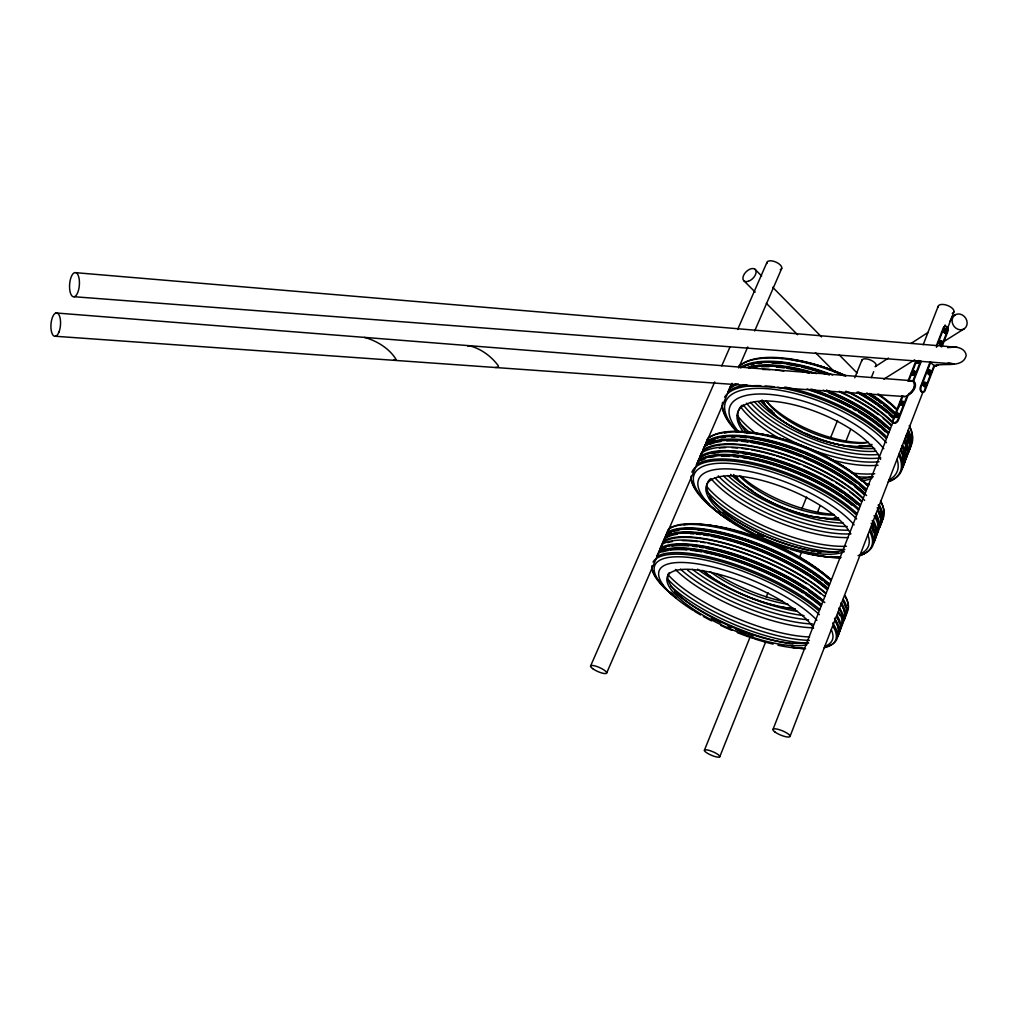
<?xml version="1.0" encoding="UTF-8"?>
<svg xmlns="http://www.w3.org/2000/svg" width="1018" height="1018" viewBox="0 0 1018 1018"><rect width="100%" height="100%" fill="white"/><g stroke="black" fill="none" stroke-linecap="round" stroke-linejoin="round"><path stroke-width="1.5" d="M913.579 381.088C918.261 385.135 913.311 392.083 909.176 394.437L908.59 393.915C912.612 391.701 917.816 384.435 912.93 380.783L920.679 360.894M918.63 360.843L917.969 361.772M918.796 360.996L917.651 361.874M913.897 372.55L913.477 373.873L912.993 373.072M928.772 372.015L927.894 372.003L928.06 373.415M940.25 342.761L941.777 341.284L942.693 343.626L941.039 344.389L940.136 343.55L940.11 342.035L941.777 341.284M940.492 342.544L940.696 343.499M927.882 372.181L927.856 372.817M696.35 465.01L698.119 461.383L696.834 463.903M946.066 331.435L945.035 331.753M940.467 342.544L941.421 342.392M913.909 373.161L913.68 371.392L912.535 371.481L911.657 373.708L913.439 374.179L914.444 373.021L913.68 371.392M668.915 528.876L667.108 532.579L668.597 529.144M941.968 346.718L947.898 331.334A3.283 2.189 84 0 0 947.02 326.803A3.283 2.189 84 0 0 944.042 327.72M936.267 345.98L943.304 327.796A3.283 2.189 84 0 1 946.295 326.88A3.283 2.189 84 0 1 947.173 331.41L941.243 346.782M936.458 347.303L945.098 324.997M790.044 736.396L923.071 391.752M947.058 329.628L953.904 311.877M933.939 365.704L924.306 390.683A3.334 2.252 85.4 0 1 921.239 391.701A3.334 2.252 85.4 0 1 920.348 387.107L930.019 362.115L930.757 362.052L921.086 387.056A3.334 2.252 85.4 0 0 921.977 391.65L922.524 392.019A3.334 2.252 85.4 0 0 925.031 390.619L934.677 365.64L935.44 365.844L933.939 365.704L934.677 365.64M907.102 395.76L897.761 419.747A3.359 2.061 -47.9 0 1 894.16 422.737A3.359 2.061 -47.9 0 1 892.786 420.04L902.126 396.104M909.176 394.437L908.234 394.869L898.347 420.256A3.359 2.061 -47.9 0 1 894.746 423.259L894.135 423.195A3.359 2.061 -47.9 0 1 893.371 420.549M914.164 381.623L913.515 381.317L921.252 361.415M907.954 381.177L915.704 361.339M893.919 419.136L895.573 414.924A2.392 1.463 -47.8 0 1 896.336 414.084M896.667 412.112L902.712 396.626M909.087 380.287L911.861 373.199M912.968 370.361L915.729 363.286M772.967 729.499L893.13 421.706M894.86 417.265L896.591 412.824M898.907 406.907L900.637 402.466M923.173 344.758L938.189 306.278M719.751 756.781A8.348 1.909 23.1 0 0 708.999 750.342A8.348 1.909 23.1 0 0 707.51 753.307A8.348 1.909 23.1 0 0 719.751 756.781L765.752 641.696M799.372 557.597L801.739 551.692M817.658 511.85L820.024 505.946M845.971 441.036L850.692 429.227M871.344 377.589L873.698 371.685M704.418 750.19L749.592 638.311M766.223 597.095L768.005 592.68M801.891 508.771L806.638 497M831.006 436.646L837.547 420.447M854.776 377.767L861.915 360.092M657.132 555.637L658.442 553.067L656.572 557.075M702.776 450.185L704.634 446.342L702.929 450.109M704.774 445.553L706.25 442.601M707.815 438.516L706.39 441.812L708.006 438.211A97.372 35.515 22.4 0 1 782.002 439.891A97.372 35.515 22.4 0 1 867.87 485.866M728.544 390.645L729.804 388.176L728.023 391.968M738.572 367.905L739.577 365.5L739.144 366.124M606.69 672.974L732.006 383.341M738.928 367.333L747.746 346.96M754.682 330.952L781.76 268.37M590.555 666.077L714.712 381.941M721.724 365.92L729.995 346.973M737.643 329.488L766.923 262.466M950.087 321.128L951.066 318.965M913.884 373.135L912.726 373.708M929.638 371.608L928.836 372.524M929.243 371.748L929.027 372.512M946.002 331.614L945.302 331.919M946.333 329.501L944.666 330.265L944.691 331.766L945.582 332.606L947.236 331.855L946.333 329.501L945.098 330.366L945.518 331.906M916.811 361.275L916.187 360.703L916.327 361.759L917.472 361.657L918.478 360.499M916.327 361.759L918.096 362.23L919.101 361.072M911.657 373.708L913.82 372.448L914.444 373.021M899.823 402.606L900.841 401.436L902.622 401.919L901.732 404.184L900.586 404.261L899.823 402.606L900.586 404.261M900.459 403.166L902.622 401.919M896.718 414.186L895.827 416.451L898.003 415.217L897.227 413.55L896.082 413.613L895.064 414.784L895.827 416.451M895.191 415.891L897.354 414.644L897.227 413.55M901.986 401.359L901.299 403.917L902.19 402.504M897.023 415.802L897.354 414.733L898.003 415.217M924.713 383.659L924.84 385.262L924.408 384.308M945.098 330.366L945.378 331.843M924.98 385.962L926.673 385.186L926.647 383.659L924.929 382.895L924.077 385.135L924.98 385.962L926.673 385.186M924.051 383.608L925.731 382.832M929.281 371.621L930.376 370.819L931.279 371.646L930.414 373.873L928.721 373.11L928.696 371.583L930.376 370.819M929.625 373.937L931.305 373.173M941.039 344.389L942.693 343.626M945.582 332.606L947.236 331.855M467.936 346.273L468.865 345.662C480.471 348.283 491.363 356.236 498.324 365.806L498.4 367.091L495.511 367.498M875.175 366.671L888.46 358.069M911.034 343.448L928.301 332.262M952.224 316.776L954.871 315.058M883.802 379.154L914.686 359.812M942.872 342.15L964.364 328.687A8.297 7.113 54.8 0 0 962.29 314.956A8.297 7.113 54.8 0 0 952.174 321.993A8.297 7.113 54.8 0 0 964.364 328.687M937.616 364.966L936.216 365.729L938.341 364.902M731.039 384.868L729.931 387.438M923.886 383.684L923.161 384.41L923.822 385.338M699.43 457.909L698.272 460.569M939.474 343.88C940.199 339.948 938.138 344.542 940.937 343.473L941.828 344.313M923.695 383.697L923.237 384.893M940.301 343.181L941.243 343.639M659.842 549.389L658.633 552.163M858.047 555.612L863.748 554.136M908.87 381.05L913.273 381.406C916.862 387.285 910.652 395.328 904.595 396.575L55.43 336.271M934.702 365.907L936.942 365.666M944.666 330.265L945.455 330.176L946.371 332.53M945.531 329.59L947.224 330.341M944.691 331.766L945.48 331.69M950.799 347.38C956.729 346.196 965.344 348.372 966.209 355.346C963.219 368.465 944.17 362.713 935.237 365.551M940.11 342.035L940.912 341.959L940.937 343.473M942.681 342.112L940.988 341.361M947.618 347.66L953.93 347.062M914.304 371.952L912.535 371.481M928.696 371.583L930.096 372.117M931.279 371.646L929.574 370.883M930.414 373.873L928.174 373.275M925.846 383.722L926.647 383.659M924.077 385.135L925.782 385.898M899.95 403.701L901.732 404.184M74.212 296.734L954.21 363.91L948.127 362.853M364.482 337.403C376.749 340.699 389.881 348.767 396.282 359.812L393.508 360.245M55.99 312.971L912.077 380.745M76.006 272.709A12.14 4.874 -85.8 0 1 77.826 292.306A12.14 4.874 -85.8 0 1 69.657 288.997A12.14 4.874 -85.8 0 1 76.006 272.709L957.073 347.303M904.595 396.575L901.91 395.773M896.26 415.878L897.507 415.649L897.329 414.606M902.355 402.657L902.75 403.013M929.256 373.059L929.065 373.072M944.131 331.97L944.208 330.417L944.017 332.11M896.336 415.815L896.985 416.387M911.53 372.639L912.293 374.28M744.031 280.93L755.191 292.128M766.35 303.339L797.59 334.718M815.443 352.648L834.416 371.697M754.962 269.236L761.617 275.993M772.713 287.28L821.539 336.907M839.29 354.951L857.041 372.995M946.422 330.43L946.447 331.932M929.485 371.519L929.51 373.046M924.84 383.544L924.866 385.071M896.82 413.741A2.392 1.463 -47.8 0 1 898.958 414.644A2.392 1.463 -47.8 0 1 896.553 417.405A2.392 1.463 -47.8 0 1 895.255 415.548M919.75 361.034A2.367 1.412 -46.5 0 1 916.989 363.159A2.367 1.412 -46.5 0 1 916.48 360.83M920.03 360.665A2.367 1.412 -46.5 0 1 917.358 363.286A2.367 1.412 -46.5 0 1 916.62 360.97M930.923 373.148A2.354 1.578 85 0 1 928.505 374.293A2.354 1.578 85 0 1 928.441 370.45A2.354 1.578 85 0 1 930.91 371.939M938.036 364.648A8.373 5.612 84.6 0 1 931.203 362.802M938.163 307.347A8.348 3.894 20.2 0 1 948.229 305.744A8.348 3.894 20.2 0 1 952.263 313.353M748.828 367.867A95.896 38.188 22.1 0 1 808.992 372.626M857.105 392.057A95.896 38.188 22.1 0 1 894.135 418.576M907.687 454.27A95.896 38.188 22.1 0 0 906.453 434.813A94.801 37.806 22.1 0 1 908.845 442.766M873.164 476.831A91.442 35.821 22.2 0 1 856.596 476.704M750.546 433.312A91.442 35.821 22.2 0 1 737.885 420.816M845.882 391.166A94.903 37.628 22.1 0 1 891.87 422.114M904.747 439.521A94.903 37.628 22.1 0 1 907.216 450.44M906.847 453.354A94.903 37.628 22.1 0 1 905.969 456.064M897.049 459.347A92.6 35.923 22.2 0 1 889.058 479.962M869.474 484.708A92.6 35.923 22.2 0 1 866.394 484.835M738.025 432.268A92.6 35.923 22.2 0 1 766.376 388.621A92.6 35.923 22.2 0 1 886.436 442.703M898.881 455.453A95.527 37.106 22.2 0 1 888.205 481.959M737.35 432.243A95.527 37.106 22.2 0 1 722.576 402.352M724.549 397.211A95.527 37.106 22.2 0 1 760.764 385.695M765.116 385.911A95.527 37.106 22.2 0 1 774.316 386.84M777.472 387.298A95.527 37.106 22.2 0 1 885.851 438.134M899.378 453.163A96.303 37.462 22.2 0 1 889.248 481.285M737.185 431.199A96.303 37.462 22.2 0 1 731.917 425.435M729.27 422.037A96.303 37.462 22.2 0 1 722.106 405.418M728.252 391.459A96.303 37.462 22.2 0 1 746.843 384.791M784.814 387.056A96.303 37.462 22.2 0 1 886.92 437.053M729.639 388.24A96.226 37.602 22.2 0 1 738.165 383.786M807.045 388.952A96.226 37.602 22.2 0 1 888.23 433.706M900.663 449.829A96.226 37.602 22.2 0 1 902.012 469.056M739.335 365.869A95.717 38.506 22.1 0 1 843.973 375.807M877.503 394.208A95.717 38.506 22.1 0 1 897.329 410.381M909.596 426.682A95.717 38.506 22.1 0 1 910.754 446.266M742.071 367.371A94.712 37.946 22.1 0 1 829.708 374.369M869.296 393.661A94.712 37.946 22.1 0 1 895.166 413.702M908.552 432.548A94.712 37.946 22.1 0 1 910.283 443.644M751.195 364.775A94.738 37.908 22.1 0 1 753.944 364.177M758.397 363.502A94.738 37.908 22.1 0 1 761.566 363.197M772.089 362.993A94.738 37.908 22.1 0 1 781.035 363.604M787.283 364.393A94.738 37.908 22.1 0 1 798.748 366.467M801.713 367.116A94.738 37.908 22.1 0 1 809.17 369M810.659 369.407A94.738 37.908 22.1 0 1 824.949 373.911M868.85 394.78A94.738 37.908 22.1 0 1 877.465 400.468M878.623 401.296A94.738 37.908 22.1 0 1 881.206 403.192M883.713 405.1A94.738 37.908 22.1 0 1 893.766 413.842M908.132 433.643A94.738 37.908 22.1 0 1 909.85 440.145M753.816 367.587A94.814 37.768 22.1 0 1 756.819 367.167M761.617 366.76A94.814 37.768 22.1 0 1 769.086 366.645M776.416 367.04A94.814 37.768 22.1 0 1 784.14 367.892M787.105 368.325A94.814 37.768 22.1 0 1 798.659 370.527M801.637 371.214A94.814 37.768 22.1 0 1 809.106 373.148M859.383 393.864A94.814 37.768 22.1 0 1 875.976 404.248M877.122 405.075A94.814 37.768 22.1 0 1 886.971 412.761M889.185 414.708A94.814 37.768 22.1 0 1 892.29 417.609M906.109 436.009A94.814 37.768 22.1 0 1 908.234 442.626M908.438 448.429A94.814 37.768 22.1 0 1 907.801 451.267M874.729 473.752A91.798 36.126 22.1 0 1 852.079 473.014M756.285 433.821A91.798 36.126 22.1 0 1 737.197 415.357M809.972 390.365A95.145 37.182 22.2 0 1 850.552 407.544M853.288 409.045A95.145 37.182 22.2 0 1 855.998 410.572M858.67 412.15A95.145 37.182 22.2 0 1 879.857 426.936M882.148 428.883A95.145 37.182 22.2 0 1 885.367 431.785M731.039 387.667A95.132 37.221 22.2 0 1 736.052 384.626M810.43 389.245A95.132 37.221 22.2 0 1 887.785 432.574M900.739 449.905A95.132 37.221 22.2 0 1 903.144 462.197M868.672 483.779A86.695 33.518 22.2 0 1 865.694 484.046M739.055 432.205A86.695 33.518 22.2 0 1 773.4 394.768A86.695 33.518 22.2 0 1 883.802 448.773M740.722 367.918A95.807 38.34 22.1 0 1 829.365 375.018M866.789 392.935A95.807 38.34 22.1 0 1 895.611 414.81M907.903 431.072A95.807 38.34 22.1 0 1 909.099 450.592M876.142 451.267A84.952 34.294 22.1 0 1 754.414 401.703M878.572 454.486A87.663 35.286 22.1 0 1 750.482 402.314M867.565 442.474A71.031 28.733 22.1 0 1 766.07 400.85M868.316 442.232A64.681 26.035 22.1 0 1 766.172 400.685M740.455 365.207A94.89 38.239 22.1 0 1 845.614 375.655M878.649 394.106A94.89 38.239 22.1 0 1 897.1 409.312M909.252 425.486A94.89 38.239 22.1 0 1 912.332 437.931M911.937 440.883A94.89 38.239 22.1 0 1 911.046 443.644M871.942 444.395A64.961 26.035 22.1 0 1 812.466 436.798A64.961 26.035 22.1 0 1 762.838 401.105M871.548 444.968A66.157 26.532 22.1 0 1 811.193 436.213A66.157 26.532 22.1 0 1 761.998 400.405M905.091 438.338A95.972 38.048 22.1 0 1 904.735 460.136M762.864 369.521A95.972 38.048 22.1 0 1 769.939 369.636M775.983 370.081A95.972 38.048 22.1 0 1 783.847 371.036M848.974 392.159A95.972 38.048 22.1 0 1 892.748 422.126M730.11 387.171A96.201 37.641 22.2 0 1 735.836 383.786M811.855 389.22A96.201 37.641 22.2 0 1 888.663 432.586M901.083 448.722A96.201 37.641 22.2 0 1 902.432 467.962M823.168 390.123A96.137 37.742 22.2 0 1 889.707 429.914M902.113 446.062A96.137 37.742 22.2 0 1 903.437 465.353M872.731 476.195A77.203 29.866 22.2 0 1 859.192 479.007M747.11 433.134A77.203 29.866 22.2 0 1 741.995 405.291M871.892 478.358A77.241 29.789 22.2 0 1 861.317 480.878M742.618 430.779A77.241 29.789 22.2 0 1 788.619 403.637A77.241 29.789 22.2 0 1 880.545 459.423M826.514 390.11A96.125 37.793 22.1 0 1 890.139 428.794M902.533 444.968A96.125 37.793 22.1 0 1 903.844 464.259M903.908 441.43A96.036 37.933 22.1 0 1 903.564 463.165M839.341 391.319A96.036 37.933 22.1 0 1 891.539 425.231M747.975 367.129A95.87 38.239 22.1 0 1 816.64 373.657M861.673 393.241A95.87 38.239 22.1 0 1 894.567 417.469M906.885 433.706A95.87 38.239 22.1 0 1 908.107 453.188M748.79 367.689A94.801 37.806 22.1 0 1 812.389 372.855M858.467 391.994A94.801 37.806 22.1 0 1 893.689 417.456M879.043 461.765A91.111 36.406 22.1 0 1 743.331 404.96M872.057 446.393A78.513 31.749 22.1 0 1 859.548 446.215M774.431 413.397A78.513 31.749 22.1 0 1 760.662 401.067M874.729 448.442A81.834 33.085 22.1 0 1 812.708 436.315M811.244 435.717A81.834 33.085 22.1 0 1 805.442 433.248M802.553 431.937A81.834 33.085 22.1 0 1 758.359 401.779M880.837 457.922A89.749 36.012 22.1 0 1 746.499 403.192M794.053 360.207A85.996 34.79 22.1 0 1 845.754 375.871A91.938 37.093 22.1 0 0 790.961 359.367M773.667 357.992A91.938 37.093 22.1 0 1 782.842 358.425M879.514 395.111A91.938 37.093 22.1 0 1 882.199 397.096M887.314 401.13A91.938 37.093 22.1 0 1 889.707 403.179M893.053 406.233A91.938 37.093 22.1 0 1 895.115 408.243M878.038 465.264A91.62 36.457 22.1 0 1 829.581 459.347M780.322 439A91.62 36.457 22.1 0 1 740.76 407.047M740.022 367.549A95.781 38.379 22.1 0 1 832.699 375.006M869.868 393.432A95.781 38.379 22.1 0 1 896.044 413.702M908.323 429.978A95.781 38.379 22.1 0 1 909.519 449.511M862.551 445.617A69.504 27.97 22.1 0 1 859.179 445.617M772.331 411.285A69.504 27.97 22.1 0 1 770.282 409.414M764.722 403.548A69.504 27.97 22.1 0 1 762.088 400.087M826.374 390.556A95.043 37.373 22.1 0 1 889.261 428.782M902.19 446.139A95.043 37.373 22.1 0 1 904.544 453.939M840.461 392.337A94.967 37.501 22.1 0 1 852.664 398.356M853.962 399.043A94.967 37.501 22.1 0 1 878.343 414.593M883.191 418.462A94.967 37.501 22.1 0 1 890.661 425.231M905.091 446.635A94.967 37.501 22.1 0 1 905.905 450.427M828.741 392.783A95.068 37.322 22.2 0 1 872.63 416.438M873.928 417.38A95.068 37.322 22.2 0 1 885.8 427.026M766.923 263.484A7.991 3.665 23.2 0 1 776.34 262.275A7.991 3.665 23.2 0 1 780.233 269.732M861.813 360.97A7.622 3.283 21.5 0 1 870.314 359.927A7.622 3.283 21.5 0 1 875.467 366.455M704.469 446.406A97.563 35.172 22.4 0 1 778.49 448.353A97.563 35.172 22.4 0 1 864.549 494.354M877.605 510.349A97.563 35.172 22.4 0 1 879.272 528.266M838.285 552.087A91.798 32.309 22.5 0 1 709.113 497.344M820.724 552.532A89.762 31.469 22.5 0 1 817.53 552.036M814.298 551.463A89.762 31.469 22.5 0 1 811.041 550.827M808.203 550.216A89.762 31.469 22.5 0 1 723.187 512.092M844.838 549.478A93.032 32.907 22.5 0 1 706.556 490.918M701.427 452.654A96.557 34.625 22.4 0 1 775.36 452.005A96.557 34.625 22.4 0 1 864.676 500.36M875.951 515.261A96.557 34.625 22.4 0 1 877.541 530.085M867.858 534.959A94.216 32.945 22.5 0 1 860.528 553.868M841.059 557.52A94.216 32.945 22.5 0 1 811.842 554.339M810.366 554.021A94.216 32.945 22.5 0 1 807.363 553.359M801.242 551.845A94.216 32.945 22.5 0 1 796.572 550.56M737.363 525.326A94.216 32.945 22.5 0 1 733.316 522.896M856.672 519.015A94.216 32.945 22.5 0 0 721.329 463.203A94.216 32.945 22.5 0 0 730.708 521.254A97.194 34.052 22.5 0 1 691.044 476.157M869.868 531.765A97.194 34.052 22.5 0 1 859.777 555.586M840.194 557.889A97.194 34.052 22.5 0 1 808.928 553.665M691.896 472.212A97.194 34.052 22.5 0 1 760.446 466.18A97.194 34.052 22.5 0 1 855.985 514.586M870.275 529.36A97.983 34.383 22.5 0 1 860.846 554.874M833.017 556.782A97.983 34.383 22.5 0 1 830.243 556.502M720.273 513.187A97.983 34.383 22.5 0 1 717.703 511.278M715.234 509.369A97.983 34.383 22.5 0 1 712.867 507.473M709.342 504.47A97.983 34.383 22.5 0 1 702.42 497.751M698.641 493.374A97.983 34.383 22.5 0 1 690.866 477.582M696.528 464.781A97.983 34.383 22.5 0 1 770.575 467.44A97.983 34.383 22.5 0 1 857.067 513.505M697.966 461.447A97.906 34.523 22.5 0 1 772.013 463.979A97.906 34.523 22.5 0 1 858.428 510.031M871.612 525.912A97.906 34.523 22.5 0 1 873.393 543.574M880.863 501.938A97.372 35.515 22.4 0 1 882.453 519.982M878.241 504.966A97.473 35.325 22.4 0 1 879.17 526.662M706.098 442.665A97.473 35.325 22.4 0 1 780.106 444.459A97.473 35.325 22.4 0 1 866.076 490.447M707.51 442.066A96.366 34.981 22.4 0 1 780.691 443.81A96.366 34.981 22.4 0 1 865.644 489.264M878.521 505.119A96.366 34.981 22.4 0 1 881.817 516.966M840.117 556.91A88.222 30.744 22.5 0 1 790.222 549.236M788.772 548.778A88.222 30.744 22.5 0 1 775.462 544.172M759.466 537.466A88.222 30.744 22.5 0 1 716.354 469.413A88.222 30.744 22.5 0 1 854.115 524.855M710.36 444.179A96.468 34.777 22.4 0 1 715.005 442.639M716.71 442.232A96.468 34.777 22.4 0 1 720.731 441.519M726.737 440.947A96.468 34.777 22.4 0 1 737.452 441.01M741.804 441.341A96.468 34.777 22.4 0 1 747.874 442.028M751.004 442.486A96.468 34.777 22.4 0 1 800.962 456.7M803.813 457.858A96.468 34.777 22.4 0 1 851.01 483.868M854.776 486.719A96.468 34.777 22.4 0 1 863.671 494.303M846.454 546.284A93.401 33.2 22.4 0 1 706.759 486.464M701.173 460.53A96.812 34.141 22.5 0 1 705.296 458.749M710.17 457.426A96.812 34.141 22.5 0 1 714.191 456.751M721.787 456.204A96.812 34.141 22.5 0 1 729.499 456.319M733.774 456.624A96.812 34.141 22.5 0 1 738.266 457.095M742.898 457.718A96.812 34.141 22.5 0 1 747.632 458.507M749.032 458.762A96.812 34.141 22.5 0 1 839.634 495.982M840.83 496.784A96.812 34.141 22.5 0 1 852.168 505.284M871.37 527.146A96.812 34.141 22.5 0 1 873.1 531.371M699.391 460.836A96.786 34.179 22.5 0 1 772.598 463.317A96.786 34.179 22.5 0 1 857.996 508.835M871.802 526.001A96.786 34.179 22.5 0 1 874.182 532.872M843.222 523.087A86.428 31.634 22.4 0 1 727.794 475.495M847.269 526.497A89.177 32.538 22.4 0 1 723.76 476.233M833.169 514.23A72.265 26.506 22.4 0 1 740.989 476.246M834.302 515.032A65.814 23.999 22.4 0 1 739.628 476.017M709.152 437.587A96.545 35.261 22.4 0 1 782.537 439.165A96.545 35.261 22.4 0 1 867.641 484.733M880.532 500.678A96.545 35.261 22.4 0 1 883.802 512.588M883.306 515.744A96.545 35.261 22.4 0 1 882.11 518.595M838.616 518.111A66.094 23.987 22.4 0 1 735.263 476.22M838.361 518.353A67.315 24.445 22.4 0 1 733.66 474.49M876.205 514.001A97.652 35.019 22.4 0 1 876.345 534.043M702.942 449.943A97.652 35.019 22.4 0 1 776.976 452.017A97.652 35.019 22.4 0 1 863.111 498.031M843.947 549.962A78.551 27.384 22.5 0 1 750.622 529.118A78.551 27.384 22.5 0 1 710.373 478.88M698.45 460.34A97.881 34.574 22.5 0 1 772.484 462.821A97.881 34.574 22.5 0 1 858.874 508.873M871.166 523.265A97.881 34.574 22.5 0 1 873.826 542.454M699.595 457.68A97.83 34.688 22.4 0 1 773.629 460.06A97.83 34.688 22.4 0 1 859.968 506.099M872.235 520.503A97.83 34.688 22.4 0 1 874.869 539.744M844.367 551.705A78.59 27.308 22.5 0 1 728.532 518.086A78.59 27.308 22.5 0 1 742.58 476.602A78.59 27.308 22.5 0 1 850.514 533.572M700.079 456.573A97.792 34.739 22.4 0 1 774.113 458.914A97.792 34.739 22.4 0 1 860.414 504.941M873.559 520.86A97.792 34.739 22.4 0 1 875.302 538.611M874.093 515.693A97.715 34.879 22.4 0 1 875.136 537.186M701.606 453.035A97.715 34.879 22.4 0 1 775.64 455.237A97.715 34.879 22.4 0 1 861.852 501.25M704.952 445.311A97.537 35.21 22.4 0 1 778.961 447.207A97.537 35.21 22.4 0 1 864.995 493.196M877.185 507.702A97.537 35.21 22.4 0 1 879.705 527.146M705.894 445.808A96.443 34.816 22.4 0 1 781.277 448.365A96.443 34.816 22.4 0 1 866.56 495.537M877.796 510.476A96.443 34.816 22.4 0 1 880.125 517.424M880.188 522.387A96.443 34.816 22.4 0 1 879.361 525.364M850.908 533.89A92.689 33.543 22.4 0 1 714.941 477.773M837.152 518.047A79.875 29.306 22.4 0 1 834.276 517.844M737.706 478.04A79.875 29.306 22.4 0 1 735.543 476.169M838.768 520.122A83.26 30.527 22.4 0 1 816.932 516.94M753.078 491.121A83.26 30.527 22.4 0 1 730.644 474.375M848.363 530.2A91.315 33.187 22.4 0 1 718.263 475.877M701.02 457.069A96.71 34.345 22.4 0 1 774.227 459.398A96.71 34.345 22.4 0 1 859.536 504.903M872.528 520.643A96.71 34.345 22.4 0 1 875.76 533.903M713.109 453.366A96.735 34.294 22.4 0 1 718.746 452.616M732.54 452.552A96.735 34.294 22.4 0 1 738.394 453.048M742.975 453.621A96.735 34.294 22.4 0 1 747.683 454.346M750.673 454.868A96.735 34.294 22.4 0 1 842.395 492.839M845.055 494.71A96.735 34.294 22.4 0 1 857.029 504.19M872.871 523.252A96.735 34.294 22.4 0 1 874.118 526.115M743.929 432.599A87.484 32.105 22.4 0 1 749.859 432.866M756.221 433.49A87.484 32.105 22.4 0 1 850.641 471.55M854.293 474.337A87.484 32.105 22.4 0 1 860.846 479.923M724.472 432.994A93.541 34.218 22.4 0 1 727.132 432.535M736.116 431.836A93.541 34.218 22.4 0 1 753.053 432.854M756.31 433.312A93.541 34.218 22.4 0 1 856.329 475.571M858.861 477.569A93.541 34.218 22.4 0 1 861.266 479.567M863.531 481.565A93.541 34.218 22.4 0 1 865.669 483.537M848.388 537.555A93.211 33.569 22.4 0 1 711.302 478.918M706.568 441.57A97.448 35.376 22.4 0 1 780.577 443.314A97.448 35.376 22.4 0 1 866.522 489.302M879.539 505.348A97.448 35.376 22.4 0 1 881.168 523.341M708.121 442.423A96.392 34.93 22.4 0 1 715.005 439.331M720.973 437.931A96.392 34.93 22.4 0 1 725.287 437.371M731.598 437.027A96.392 34.93 22.4 0 1 734.945 437.027M740.506 437.269A96.392 34.93 22.4 0 1 746.436 437.804M751.055 438.402A96.392 34.93 22.4 0 1 755.789 439.14M757.188 439.394A96.392 34.93 22.4 0 1 777.879 444.268M779.394 444.713A96.392 34.93 22.4 0 1 803.991 453.366M805.416 453.952A96.392 34.93 22.4 0 1 856.316 482.812M859.866 485.675A96.392 34.93 22.4 0 1 865.198 490.409M719.293 448.047A96.621 34.497 22.4 0 1 725.452 447.627M731.789 447.653A96.621 34.497 22.4 0 1 737.439 447.996M741.918 448.454A96.621 34.497 22.4 0 1 748.115 449.294M751.284 449.829A96.621 34.497 22.4 0 1 774.927 455.479M776.352 455.899A96.621 34.497 22.4 0 1 799.575 464.183M803.851 465.989A96.621 34.497 22.4 0 1 821.984 474.617M823.32 475.317A96.621 34.497 22.4 0 1 832.94 480.712M835.587 482.316A96.621 34.497 22.4 0 1 844.316 487.978M849.559 491.732A96.621 34.497 22.4 0 1 860.974 501.212M763.411 536.384A80.537 28.059 22.5 0 1 757.761 533.763M665.085 537.428A99.662 31.202 22.7 0 1 739.221 543.027A99.662 31.202 22.7 0 1 827.469 589.333M841.25 604.565A99.662 31.202 22.7 0 1 843.706 620.916M808.636 643.071A93.771 28.529 22.8 0 1 671.129 586.393M792.857 643.987A91.696 27.766 22.8 0 1 674.489 592.132M809.386 640.347A95.043 29.077 22.8 0 1 668.482 579.942M662.12 543.485A98.631 30.693 22.8 0 1 733.813 546.068A98.631 30.693 22.8 0 1 825.076 593.1M838.743 608.128A98.631 30.693 22.8 0 1 841.835 623.041M831.286 629.709A96.252 29.051 22.8 0 1 824.822 646.392M805.518 648.619A96.252 29.051 22.8 0 1 791.673 647.219M674.629 596.713A96.252 29.051 22.8 0 1 691.235 557.673A96.252 29.051 22.8 0 1 819.363 614.681M833.233 626.744A99.293 30.031 22.8 0 1 824.211 647.715M804.742 648.721A99.293 30.031 22.8 0 1 792.526 647.283M676.525 598.139A99.293 30.031 22.8 0 1 651.876 565.792M653.034 562.063A99.293 30.031 22.8 0 1 722.627 562.038A99.293 30.031 22.8 0 1 818.536 610.469M832.635 623.016A100.108 30.336 22.8 0 1 826.616 646.634M672.898 594.27A100.108 30.336 22.8 0 1 670.277 592.12M663.252 585.694A100.108 30.336 22.8 0 1 658.252 580.12M656.419 577.69A100.108 30.336 22.8 0 1 653.607 573.045M653.098 571.951A100.108 30.336 22.8 0 1 651.685 567.242M656.788 556.591A100.108 30.336 22.8 0 1 730.937 562.979A100.108 30.336 22.8 0 1 819.643 609.362M658.29 553.118A100.018 30.502 22.8 0 1 732.438 559.366A100.018 30.502 22.8 0 1 821.068 605.723M834.976 620.815A100.018 30.502 22.8 0 1 837.572 636.899M668.762 528.927A99.459 31.583 22.7 0 1 742.885 534.183A99.459 31.583 22.7 0 1 830.93 580.476M844.647 595.772A99.459 31.583 22.7 0 1 847.014 612.276M668.241 532.872A98.428 31.074 22.7 0 1 741.537 538.217A98.428 31.074 22.7 0 1 828.639 583.976M843.069 600.467A98.428 31.074 22.7 0 1 845.691 606.932M804.398 648.402A90.118 27.079 22.8 0 1 777.943 645.234M773.095 644.127A90.118 27.079 22.8 0 1 754.185 638.744M752.709 638.248A90.118 27.079 22.8 0 1 737.299 632.611M731.751 630.333A90.118 27.079 22.8 0 1 720.769 625.446M711.48 620.865A90.118 27.079 22.8 0 1 703.323 616.475M700.677 614.974A90.118 27.079 22.8 0 1 694.327 611.182M693.118 610.418A90.118 27.079 22.8 0 1 687.99 562.75A90.118 27.079 22.8 0 1 816.92 620.242M666.052 537.924A98.542 30.845 22.7 0 1 677.123 534.246M690.306 533.674A98.542 30.845 22.7 0 1 693.652 533.852M696.388 534.081A98.542 30.845 22.7 0 1 700.677 534.552M703.654 534.946A98.542 30.845 22.7 0 1 708.274 535.684M711.417 536.257A98.542 30.845 22.7 0 1 714.611 536.893M716.01 537.186A98.542 30.845 22.7 0 1 808.127 575.539M809.348 576.341A98.542 30.845 22.7 0 1 826.578 589.257M809.603 636.963A95.425 29.382 22.8 0 1 667.808 574.406M662.705 551.947A98.899 30.158 22.8 0 1 668.61 550.382M670.289 550.114A98.899 30.158 22.8 0 1 686.806 549.898M690.955 550.293A98.899 30.158 22.8 0 1 701.44 551.832M704.583 552.43A98.899 30.158 22.8 0 1 707.777 553.092M709.19 553.398A98.899 30.158 22.8 0 1 802.833 592.781M805.594 594.614A98.899 30.158 22.8 0 1 820.177 605.634M659.766 552.469A98.873 30.209 22.8 0 1 733.075 558.602A98.873 30.209 22.8 0 1 820.648 604.425M835.256 620.726A98.873 30.209 22.8 0 1 838.005 632.84M666.777 533.521A99.573 31.38 22.7 0 1 740.9 538.955A99.573 31.38 22.7 0 1 829.059 585.261M842.815 600.518A99.573 31.38 22.7 0 1 845.233 616.946M797.399 611.385A88.286 28.148 22.7 0 1 697.572 569.177M804.016 615.623A91.098 28.937 22.7 0 1 692.495 569.38M782.358 601.231A73.805 23.605 22.7 0 1 716.341 573.592M788.047 604.247A67.213 21.353 22.7 0 1 710.271 571.683M669.959 528.202A98.619 31.367 22.7 0 1 743.458 533.368A98.619 31.367 22.7 0 1 830.726 579.255M845.156 595.835A98.619 31.367 22.7 0 1 848.121 605.456M847.752 608.306A98.619 31.367 22.7 0 1 846.683 610.838M794.358 608.726A67.506 21.314 22.7 0 1 702.738 570.373M839.774 608.382A99.739 31.036 22.8 0 1 840.512 626.859M663.494 541.105A99.739 31.036 22.8 0 1 737.63 546.857A99.739 31.036 22.8 0 1 825.967 593.189M807.936 642.269A80.244 24.127 22.8 0 1 717.346 620.216A80.244 24.127 22.8 0 1 669.157 572.727M744.451 632.852A82.28 24.725 22.8 0 1 739.984 631.173M728.264 626.299A82.28 24.725 22.8 0 0 731.166 627.572A88.96 26.824 22.8 0 1 728.29 626.223M714.051 619.517A82.28 24.725 22.8 0 1 711.34 618.091M658.799 551.96A99.993 30.553 22.8 0 1 732.947 558.157A99.993 30.553 22.8 0 1 821.539 604.514M834.493 618.206A99.993 30.553 22.8 0 1 838.018 635.716M659.995 549.186A99.929 30.667 22.8 0 1 734.143 555.268A99.929 30.667 22.8 0 1 822.671 601.613M836.554 616.743A99.929 30.667 22.8 0 1 839.099 632.891M807.019 644.61A80.295 24.05 22.8 0 1 689.568 606.55A80.295 24.05 22.8 0 1 703.82 570.971A80.295 24.05 22.8 0 1 813.586 628.221M660.504 548.028A99.904 30.731 22.8 0 1 734.64 554.059A99.904 30.731 22.8 0 1 823.142 600.416M837.012 615.546A99.904 30.731 22.8 0 1 839.557 631.72M662.094 544.337A99.815 30.896 22.8 0 1 736.23 550.216A99.815 30.896 22.8 0 1 824.644 596.548M838.488 611.716A99.815 30.896 22.8 0 1 840.995 627.953M665.581 536.27A99.637 31.253 22.7 0 1 739.717 541.831A99.637 31.253 22.7 0 1 827.927 588.137M841.708 603.369A99.637 31.253 22.7 0 1 844.151 619.758M666.548 536.779A98.517 30.896 22.7 0 1 739.844 542.276A98.517 30.896 22.7 0 1 827.049 588.06M840.677 603.114A98.517 30.896 22.7 0 1 844.164 616.819M812.746 624.034A94.687 29.776 22.7 0 1 680.482 569.151M808.585 619.847A93.274 29.497 22.7 0 1 687.583 570.169M753.358 635.919A88.96 26.824 22.8 0 1 735.581 629.315M721.049 622.914A88.96 26.824 22.8 0 1 712.638 618.753M662.018 549.084A98.81 30.324 22.8 0 1 665.747 547.519M672.007 546.144A98.81 30.324 22.8 0 1 688.524 545.877M692.66 546.259A98.81 30.324 22.8 0 1 697.037 546.806M700.053 547.264A98.81 30.324 22.8 0 1 703.145 547.786M706.301 548.371A98.81 30.324 22.8 0 1 709.495 549.033M710.908 549.338A98.81 30.324 22.8 0 1 781.468 575.335M782.829 576.048A98.81 30.324 22.8 0 1 804.475 588.659M808.572 591.42A98.81 30.324 22.8 0 1 818.523 598.813M661.471 548.537A98.784 30.375 22.8 0 1 737.007 555.243A98.784 30.375 22.8 0 1 824.822 602.605M836.821 616.654A98.784 30.375 22.8 0 1 839.494 623.029M704.736 524.868A89.355 28.58 22.7 0 1 828.665 578.313M683.892 524.804A95.539 30.438 22.7 0 1 831.222 580.133M813.166 627.826A95.221 29.776 22.8 0 1 675.405 569.456M667.274 532.376A99.548 31.431 22.7 0 1 741.397 537.759A99.548 31.431 22.7 0 1 829.53 584.065M843.273 599.335A99.548 31.431 22.7 0 1 845.678 615.775M667.744 534.017A98.453 31.024 22.7 0 1 671.206 532.261M673.992 531.32A98.453 31.024 22.7 0 1 678.815 530.302M698.094 530.085A98.453 31.024 22.7 0 1 716.303 532.859M717.715 533.152A98.453 31.024 22.7 0 1 810.964 572.243M812.339 573.159A98.453 31.024 22.7 0 1 822.62 580.604M824.936 582.449A98.453 31.024 22.7 0 1 828.168 585.185M667.859 542.645A98.708 30.54 22.8 0 1 672.427 541.512M682.505 540.647A98.708 30.54 22.8 0 1 697.674 541.64M700.651 542.047A98.708 30.54 22.8 0 1 705.258 542.798M708.413 543.37A98.708 30.54 22.8 0 1 711.595 544.019M713.007 544.325A98.708 30.54 22.8 0 1 783.516 570.258M784.878 570.958A98.708 30.54 22.8 0 1 806.485 583.581M810.582 586.343A98.708 30.54 22.8 0 1 820.508 593.749M838.298 612.836A98.708 30.54 22.8 0 1 839.672 615.508M795.3 608.777A68.753 21.722 22.7 0 1 779.292 606.41M777.803 606.079A68.753 21.722 22.7 0 1 704.494 571.823M661.942 544.541L660.338 548.231L661.942 544.541M664.932 537.631L663.329 541.309L664.932 537.631M666.612 533.725L665.428 536.486L666.612 533.725M701.44 453.264L699.9 456.802L701.44 453.264M901.477 405.151A2.38 1.451 -47.5 0 0 903.577 401.741A2.38 1.451 -47.5 0 0 900.268 402.848A2.38 1.451 -47.5 0 0 901.477 405.151M896.578 417.227A2.392 1.463 -47.8 0 0 898.678 413.804A2.392 1.463 -47.8 0 0 895.369 414.886A2.392 1.463 -47.8 0 0 896.578 417.227M913.031 375.006A2.367 1.425 -46.8 0 0 915.118 371.634A2.367 1.425 -46.8 0 0 911.823 372.766A2.367 1.425 -46.8 0 0 913.031 375.006M913.184 375.146A2.367 1.425 -46.8 0 0 915.258 371.761A2.367 1.425 -46.8 0 0 911.963 372.906A2.367 1.425 -46.8 0 0 913.184 375.146M923.339 383.175A2.367 1.591 85.3 0 0 924.777 386.802A2.367 1.591 85.3 0 0 926.113 383.353A2.367 1.591 85.3 0 0 923.339 383.175M928.174 371.15A2.354 1.578 85 0 0 929.599 374.764A2.354 1.578 85 0 0 930.923 371.341A2.354 1.578 85 0 0 928.174 371.15M944.157 329.819A2.329 1.552 84.1 0 0 945.569 333.42A2.329 1.552 84.1 0 0 946.855 330.061A2.329 1.552 84.1 0 0 944.157 329.819M943.966 329.832A2.329 1.552 84.1 0 0 945.378 333.446A2.329 1.552 84.1 0 0 946.676 330.086A2.329 1.552 84.1 0 0 943.966 329.832M939.41 341.615A2.341 1.565 84.3 0 0 940.836 345.217A2.341 1.565 84.3 0 0 942.134 341.844A2.341 1.565 84.3 0 0 939.41 341.615M748.294 281.312A8.017 4.721 -44.6 0 0 755.738 270.19A8.017 4.721 -44.6 0 0 744.502 273.753A8.017 4.721 -44.6 0 0 748.294 281.312M58.968 332.033A11.732 4.772 -85.7 0 0 57.237 313.073A11.732 4.772 -85.7 0 0 51.002 328.75A11.732 4.772 -85.7 0 0 58.968 332.033M775.054 732.082A9.213 2.303 22.5 0 0 789.599 736.854A9.213 2.303 22.5 0 0 779.877 729.868A9.213 2.303 22.5 0 0 775.054 732.082M592.616 668.61A8.793 2.163 24 0 0 606.295 673.42A8.793 2.163 24 0 0 596.942 666.523A8.793 2.163 24 0 0 592.616 668.61"/></g></svg>
